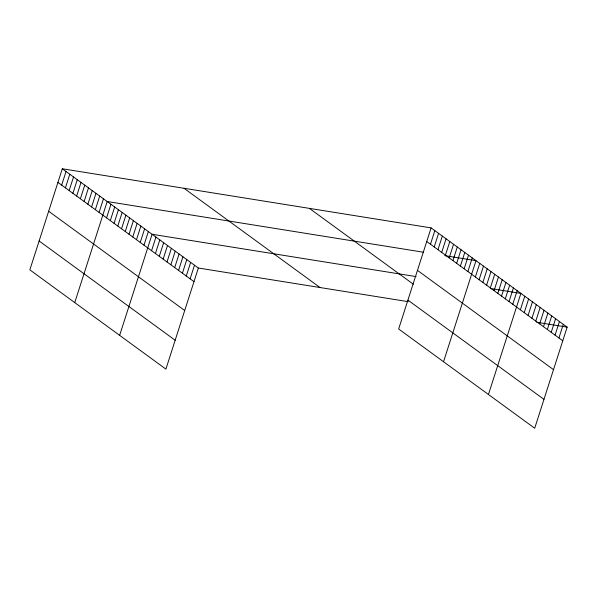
<?xml version="1.0" encoding="UTF-8"?>
<svg xmlns="http://www.w3.org/2000/svg" width="597" height="597" viewBox="0 0 597 597"><rect width="100%" height="100%" fill="white"/><g stroke="black" fill="none" stroke-linecap="round" stroke-linejoin="round"><path stroke-width="0.9" d="M62.304 168.764L29.85 269.851L165.899 369.11L198.353 268.023L62.304 168.764L431.101 227.89L567.15 327.149L534.696 428.236L398.647 328.977L431.101 227.89M61.678 185.107L66.043 171.496M65.416 187.839L69.789 174.227M69.155 190.57L73.528 176.951M72.901 193.301L77.267 179.682M76.64 196.025L81.013 182.413M80.379 198.756L84.752 185.145M84.125 201.487L88.49 187.868M87.863 204.219L92.236 190.6M91.602 206.95L95.975 193.331M95.348 209.674L99.714 196.062M99.087 212.405L103.46 198.794M74.744 302.604L107.199 201.517L423.601 252.247M106.572 217.868L110.938 204.249M110.311 220.599L114.684 206.98M114.049 223.323L118.422 209.711M117.796 226.054L122.169 212.442M121.534 228.785L125.907 215.166M125.273 231.517L129.646 217.898M129.019 234.24L133.392 220.629M132.758 236.972L137.131 223.36M136.497 239.703L140.87 226.084M140.243 242.434L144.616 228.815M143.981 245.166L148.355 231.546M119.639 335.365L152.093 234.278L416.094 276.598M151.578 250.703L155.951 237.091M155.429 253.516L159.802 239.904M159.287 256.329L163.66 242.71M163.145 259.143L167.511 245.524M166.996 261.956L171.369 248.337M170.854 264.769L175.22 251.15M174.705 267.575L179.078 253.964M178.563 270.389L182.928 256.777M182.413 273.202L186.786 259.591M186.271 276.015L190.644 262.396M190.122 278.829L194.495 265.21M430.474 244.233L434.847 230.621M434.213 246.964L438.586 233.352M437.959 249.695L442.332 236.076M441.698 252.427L446.071 238.807M445.437 255.158L449.81 241.539M449.183 257.882L453.556 244.27M452.922 260.613L457.295 247.001M456.66 263.344L461.033 249.725M460.406 266.075L464.779 252.456M464.145 268.799L468.518 255.188M467.884 271.531L472.257 257.919M443.541 361.73L476.003 260.643L444.728 255.635M475.369 276.993L479.742 263.374M479.107 279.724L483.48 266.105M482.854 282.448L487.227 268.837M486.592 285.179L490.965 271.568M490.331 287.911L494.704 274.292M494.077 290.642L498.45 277.023M497.816 293.366L502.189 279.754M501.555 296.097L505.928 282.485M505.301 298.828L509.674 285.209M509.04 301.56L513.413 287.941M512.778 304.291L517.151 290.672M488.443 394.49L520.897 293.403L490.465 288.523M520.375 309.828L524.748 296.216M524.233 312.641L528.606 299.03M528.084 315.455L532.457 301.836M531.942 318.268L536.315 304.649M535.793 321.082L540.166 307.462M539.651 323.895L544.024 310.276M543.509 326.701L547.874 313.089M547.359 329.514L551.732 315.903M551.218 332.328L555.583 318.716M555.068 335.141L559.441 321.522M558.926 337.954L563.292 324.335M198.353 268.023L408.326 301.686M536.725 322.276L567.15 327.149M426.736 241.509L562.777 340.768M417.467 270.374L553.509 369.633M309.403 208.375L413.325 284.202M407.915 300.112L543.964 399.371M184.01 188.279L320.052 287.538M57.931 182.383L193.98 281.642M48.663 211.248L184.712 310.507M39.118 240.987L175.16 340.245"/></g></svg>
